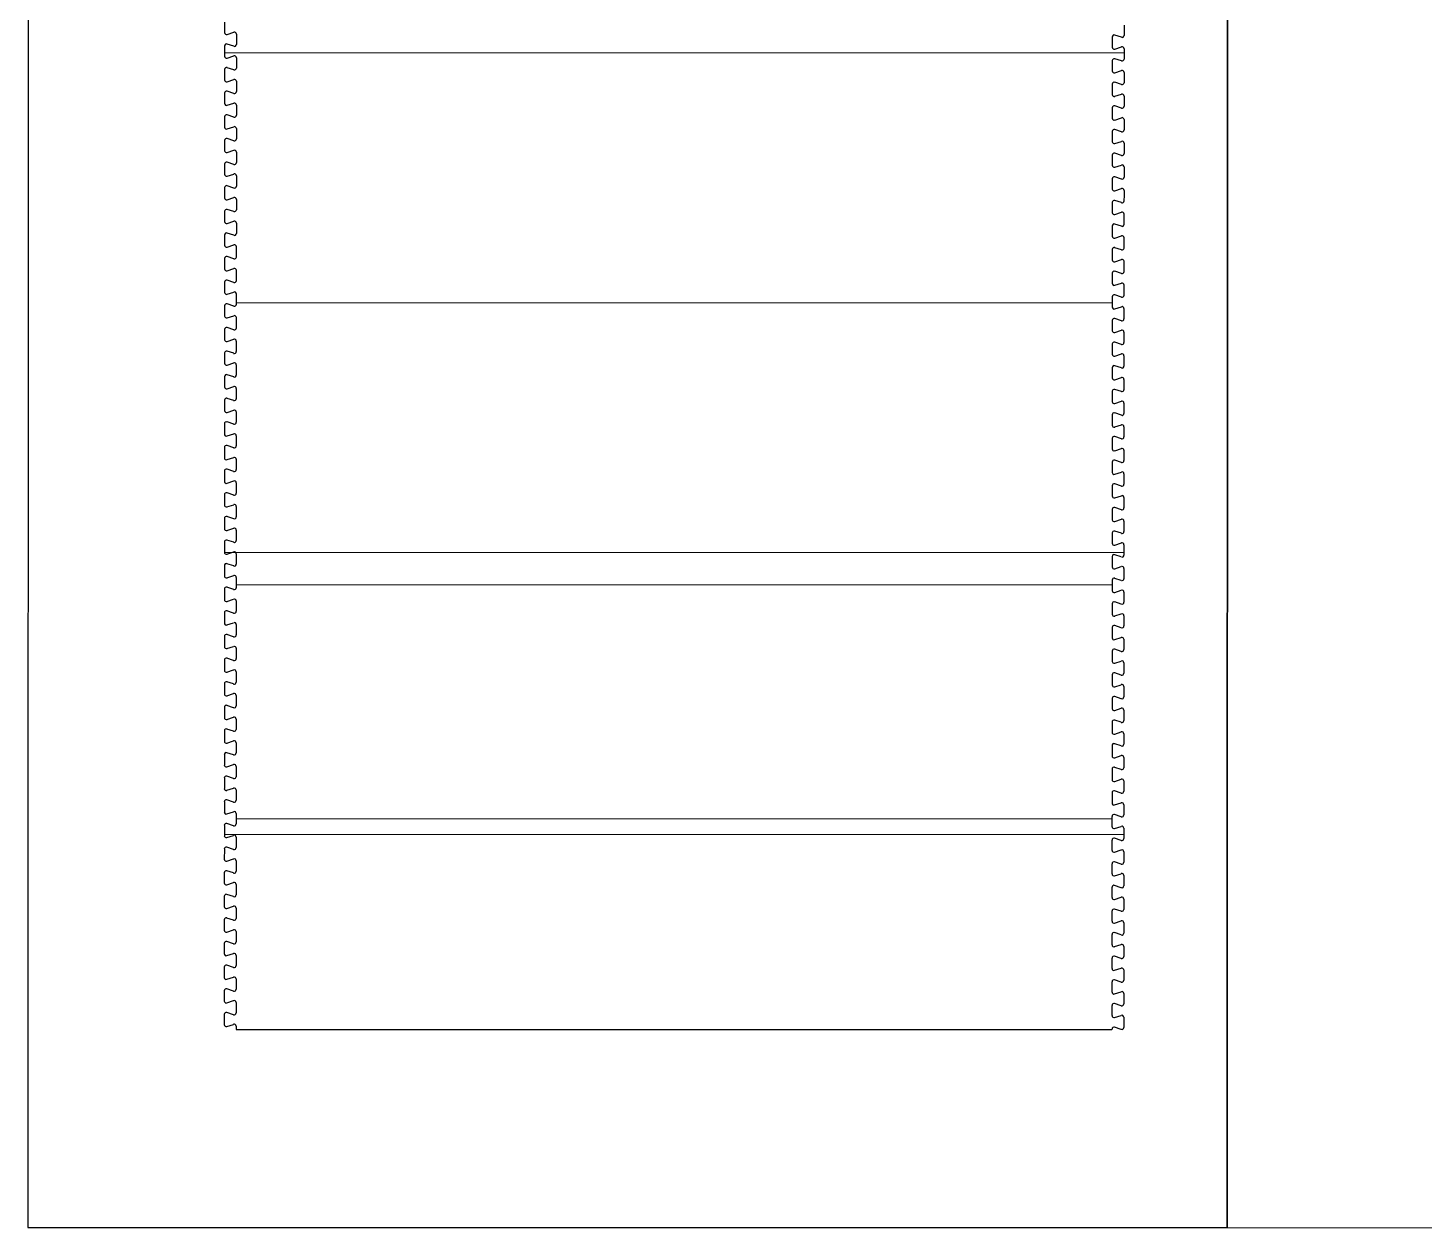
# Model space of a CAD drawing. Extents: x -47.4 to 49.1, y -49.9 to 45.6.
# Drawn here: x 2.61 to 16.58, y 19.89 to 31.89 of the extents above; entities that cross this region are included whole.
import ezdxf

# ---------------------------------------------------------------- set-up
doc = ezdxf.new("R2010")
doc.units = 0
for name, color, linetype in [('CUT', 5, 'CONTINUOUS'), ('DEFAULT', 7, 'CONTINUOUS'), ('SCORE', 1, 'CONTINUOUS')]:
    doc.layers.add(name, color=color, linetype=linetype)

msp = doc.modelspace()

# ---------------------------------------------------------------- linework, layer by layer
at = {"layer": 'CUT'}
for p, q in [((4.578, 31.95), (4.578, 31.847)), ((4.604, 31.829), (4.67, 31.851)), ((13.578, 31.922), (13.578, 31.87)), ((13.578, 31.87), (13.578, 31.819)), ((4.578, 31.714), (4.578, 31.611)), ((4.67, 31.711), (4.604, 31.733)), ((4.696, 31.832), (4.696, 31.781)), ((4.696, 31.781), (4.696, 31.729)), ((13.46, 31.804), (13.46, 31.701)), ((13.552, 31.8), (13.486, 31.822)), ((4.578, 31.649), (13.578, 31.646)), ((4.604, 31.592), (4.67, 31.614)), ((4.696, 31.596), (4.696, 31.544)), ((13.486, 31.682), (13.552, 31.704)), ((13.552, 31.564), (13.486, 31.586)), ((13.578, 31.685), (13.578, 31.634)), ((13.578, 31.634), (13.578, 31.583)), ((4.578, 31.478), (4.578, 31.375)), ((4.67, 31.474), (4.604, 31.496)), ((4.696, 31.544), (4.696, 31.493)), ((13.46, 31.567), (13.46, 31.465)), ((13.486, 31.446), (13.552, 31.468)), ((13.578, 31.449), (13.578, 31.398)), ((4.604, 31.356), (4.67, 31.378)), ((4.696, 31.36), (4.696, 31.308)), ((4.696, 31.308), (4.696, 31.257)), ((13.46, 31.331), (13.46, 31.228)), ((13.552, 31.328), (13.486, 31.35)), ((13.578, 31.398), (13.578, 31.346)), ((4.578, 31.242), (4.578, 31.139)), ((4.67, 31.238), (4.604, 31.26)), ((13.486, 31.21), (13.552, 31.232)), ((13.578, 31.213), (13.578, 31.162)), ((13.578, 31.162), (13.578, 31.11)), ((4.604, 31.12), (4.67, 31.142)), ((4.67, 31.002), (4.604, 31.024)), ((4.696, 31.123), (4.696, 31.072)), ((4.696, 31.072), (4.696, 31.021)), ((13.46, 31.095), (13.46, 30.992)), ((13.552, 31.092), (13.486, 31.114)), ((4.578, 31.005), (4.578, 30.902)), ((4.604, 30.884), (4.67, 30.906)), ((4.696, 30.887), (4.696, 30.836)), ((13.486, 30.973), (13.552, 30.996)), ((13.552, 30.855), (13.486, 30.877)), ((13.578, 30.977), (13.578, 30.925)), ((13.578, 30.925), (13.578, 30.874)), ((4.578, 30.769), (4.578, 30.666)), ((4.67, 30.766), (4.604, 30.788)), ((4.696, 30.836), (4.696, 30.784)), ((13.46, 30.859), (13.46, 30.756)), ((13.485, 30.737), (13.552, 30.759)), ((13.578, 30.741), (13.578, 30.689)), ((4.604, 30.648), (4.67, 30.67)), ((4.696, 30.651), (4.696, 30.599)), ((4.696, 30.599), (4.696, 30.548)), ((13.46, 30.623), (13.459, 30.52)), ((13.552, 30.619), (13.485, 30.641)), ((13.578, 30.689), (13.578, 30.638)), ((4.578, 30.533), (4.578, 30.43)), ((4.67, 30.529), (4.604, 30.552)), ((13.485, 30.501), (13.552, 30.523)), ((13.578, 30.504), (13.578, 30.453)), ((4.603, 30.411), (4.67, 30.433)), ((4.67, 30.293), (4.603, 30.315)), ((4.696, 30.415), (4.696, 30.363)), ((4.696, 30.363), (4.696, 30.312)), ((13.459, 30.386), (13.459, 30.283)), ((13.552, 30.383), (13.485, 30.405)), ((13.578, 30.453), (13.578, 30.402)), ((4.578, 30.297), (4.577, 30.194)), ((4.603, 30.175), (4.67, 30.197)), ((4.696, 30.178), (4.696, 30.127)), ((13.485, 30.265), (13.552, 30.287)), ((13.578, 30.217), (13.577, 30.165)), ((13.578, 30.268), (13.578, 30.217)), ((4.577, 30.06), (4.577, 29.958)), ((4.67, 30.057), (4.603, 30.079)), ((4.696, 30.127), (4.696, 30.076)), ((13.459, 30.15), (13.459, 30.047)), ((13.552, 30.147), (13.485, 30.169)), ((13.485, 30.029), (13.552, 30.051)), ((4.603, 29.939), (4.67, 29.961)), ((4.696, 29.942), (4.696, 29.891)), ((13.459, 29.914), (13.459, 29.811)), ((13.552, 29.91), (13.485, 29.933)), ((13.577, 30.032), (13.577, 29.981)), ((13.577, 29.981), (13.577, 29.929)), ((4.577, 29.824), (4.577, 29.721)), ((4.67, 29.821), (4.603, 29.843)), ((4.696, 29.891), (4.696, 29.839)), ((13.485, 29.792), (13.551, 29.814)), ((13.577, 29.796), (13.577, 29.744)), ((4.603, 29.703), (4.67, 29.725)), ((4.695, 29.706), (4.695, 29.655)), ((4.695, 29.655), (4.695, 29.603)), ((13.459, 29.678), (13.459, 29.575)), ((13.551, 29.674), (13.485, 29.696)), ((13.577, 29.744), (13.577, 29.693)), ((4.577, 29.588), (4.577, 29.485)), ((4.67, 29.585), (4.603, 29.607)), ((4.603, 29.466), (4.669, 29.489)), ((13.485, 29.556), (13.551, 29.578)), ((13.577, 29.56), (13.577, 29.508)), ((13.577, 29.508), (13.577, 29.457)), ((4.577, 29.352), (4.577, 29.249)), ((4.669, 29.348), (4.603, 29.37)), ((4.695, 29.47), (4.695, 29.418)), ((4.695, 29.418), (4.695, 29.367)), ((13.459, 29.441), (13.459, 29.339)), ((13.551, 29.438), (13.485, 29.46)), ((13.485, 29.32), (13.551, 29.342)), ((4.603, 29.23), (4.669, 29.252)), ((4.695, 29.234), (4.695, 29.182)), ((13.459, 29.205), (13.459, 29.102)), ((13.551, 29.202), (13.485, 29.224)), ((13.577, 29.323), (13.577, 29.272)), ((13.577, 29.272), (13.577, 29.22)), ((4.577, 29.116), (4.577, 29.013)), ((4.669, 29.112), (4.603, 29.134)), ((4.695, 29.182), (4.695, 29.131)), ((13.485, 29.084), (13.551, 29.106)), ((13.577, 29.087), (13.577, 29.036)), ((4.603, 28.994), (4.669, 29.016)), ((4.695, 28.997), (4.695, 28.946)), ((4.695, 28.946), (4.695, 28.895)), ((13.459, 28.969), (13.459, 28.866)), ((13.551, 28.966), (13.485, 28.988)), ((13.577, 29.036), (13.577, 28.984)), ((4.577, 28.879), (4.577, 28.776)), ((4.669, 28.876), (4.603, 28.898)), ((4.603, 28.758), (4.669, 28.78)), ((13.485, 28.847), (13.551, 28.87)), ((13.577, 28.851), (13.577, 28.799)), ((13.577, 28.799), (13.577, 28.748)), ((4.577, 28.643), (4.577, 28.54)), ((4.669, 28.64), (4.603, 28.662)), ((4.695, 28.761), (4.695, 28.71)), ((4.695, 28.71), (4.695, 28.658)), ((13.459, 28.733), (13.459, 28.63)), ((13.551, 28.729), (13.485, 28.751)), ((4.603, 28.522), (4.669, 28.544)), ((4.695, 28.525), (4.695, 28.474)), ((13.485, 28.611), (13.551, 28.633)), ((13.551, 28.493), (13.485, 28.515)), ((13.577, 28.615), (13.577, 28.563)), ((13.577, 28.563), (13.577, 28.512)), ((4.577, 28.407), (4.577, 28.304)), ((4.669, 28.403), (4.603, 28.426)), ((4.695, 28.474), (4.695, 28.422)), ((13.459, 28.497), (13.459, 28.394)), ((13.485, 28.375), (13.551, 28.397)), ((13.577, 28.378), (13.577, 28.327)), ((4.603, 28.285), (4.669, 28.307)), ((4.695, 28.289), (4.695, 28.237)), ((4.695, 28.237), (4.695, 28.186)), ((13.459, 28.26), (13.459, 28.157)), ((13.551, 28.257), (13.485, 28.279)), ((13.577, 28.327), (13.577, 28.276)), ((4.577, 28.171), (4.577, 28.068)), ((4.669, 28.167), (4.603, 28.189)), ((13.485, 28.139), (13.551, 28.161)), ((13.577, 28.142), (13.577, 28.091)), ((13.577, 28.091), (13.577, 28.039)), ((4.603, 28.049), (4.669, 28.071)), ((4.669, 27.931), (4.603, 27.953)), ((4.695, 28.053), (4.695, 28.001)), ((4.695, 28.001), (4.695, 27.95)), ((13.459, 28.024), (13.459, 27.921)), ((13.551, 28.021), (13.485, 28.043)), ((4.577, 27.934), (4.577, 27.832)), ((4.603, 27.813), (4.669, 27.835)), ((4.695, 27.816), (4.695, 27.765)), ((13.485, 27.903), (13.551, 27.925)), ((13.551, 27.784), (13.485, 27.807)), ((13.577, 27.906), (13.577, 27.855)), ((13.577, 27.855), (13.577, 27.803)), ((4.577, 27.698), (4.577, 27.595)), ((4.669, 27.695), (4.603, 27.717)), ((4.695, 27.765), (4.695, 27.713)), ((13.459, 27.788), (13.459, 27.685)), ((13.485, 27.666), (13.551, 27.688)), ((13.577, 27.67), (13.577, 27.618)), ((4.603, 27.577), (4.669, 27.599)), ((4.695, 27.58), (4.695, 27.529)), ((4.695, 27.529), (4.695, 27.477)), ((13.459, 27.552), (13.459, 27.449)), ((13.551, 27.548), (13.484, 27.57)), ((13.577, 27.618), (13.577, 27.567)), ((4.577, 27.462), (4.577, 27.359)), ((4.669, 27.459), (4.603, 27.481)), ((13.484, 27.43), (13.551, 27.452)), ((13.577, 27.434), (13.577, 27.382)), ((13.577, 27.382), (13.577, 27.331)), ((4.603, 27.34), (4.669, 27.363)), ((4.669, 27.222), (4.603, 27.244)), ((4.695, 27.344), (4.695, 27.292)), ((4.695, 27.292), (4.695, 27.241)), ((13.459, 27.315), (13.458, 27.213)), ((13.551, 27.312), (13.484, 27.334)), ((4.577, 27.226), (4.577, 27.123)), ((4.602, 27.104), (4.669, 27.126)), ((4.695, 27.108), (4.695, 27.056)), ((13.484, 27.194), (13.551, 27.216)), ((13.577, 27.197), (13.577, 27.146)), ((13.577, 27.146), (13.577, 27.094)), ((4.577, 26.99), (4.576, 26.887)), ((4.669, 26.986), (4.602, 27.008)), ((4.695, 27.056), (4.695, 27.005)), ((13.458, 27.079), (13.458, 26.976)), ((13.551, 27.076), (13.484, 27.098)), ((13.484, 26.958), (13.551, 26.98)), ((13.577, 26.961), (13.576, 26.91)), ((4.602, 26.868), (4.669, 26.89)), ((4.695, 26.871), (4.695, 26.82)), ((13.458, 26.843), (13.458, 26.74)), ((13.551, 26.84), (13.484, 26.862)), ((13.576, 26.91), (13.576, 26.858)), ((4.576, 26.753), (4.576, 26.65)), ((4.669, 26.75), (4.602, 26.772)), ((4.695, 26.82), (4.695, 26.769)), ((13.484, 26.721), (13.551, 26.744)), ((13.576, 26.725), (13.576, 26.673)), ((4.602, 26.632), (4.669, 26.654)), ((4.695, 26.584), (4.694, 26.532)), ((4.695, 26.635), (4.695, 26.584)), ((13.458, 26.607), (13.458, 26.504)), ((13.55, 26.603), (13.484, 26.625)), ((13.576, 26.673), (13.576, 26.622)), ((4.576, 26.517), (4.576, 26.414)), ((4.669, 26.514), (4.602, 26.536)), ((4.602, 26.396), (4.669, 26.418)), ((13.484, 26.485), (13.55, 26.507)), ((13.576, 26.489), (13.576, 26.437)), ((13.576, 26.437), (13.576, 26.386)), ((4.576, 26.281), (4.576, 26.178)), ((4.669, 26.277), (4.602, 26.3)), ((4.694, 26.399), (4.694, 26.348)), ((4.694, 26.348), (4.694, 26.296)), ((13.458, 26.371), (13.458, 26.268)), ((13.55, 26.367), (13.484, 26.389)), ((13.484, 26.249), (13.55, 26.271)), ((4.602, 26.159), (4.668, 26.181)), ((4.694, 26.163), (4.694, 26.111)), ((13.458, 26.134), (13.458, 26.031)), ((13.55, 26.131), (13.484, 26.153)), ((13.576, 26.252), (13.576, 26.201)), ((13.576, 26.201), (13.576, 26.15)), ((4.576, 26.045), (4.576, 25.942)), ((4.668, 26.041), (4.602, 26.063)), ((4.694, 26.111), (4.694, 26.06)), ((13.484, 26.013), (13.55, 26.035)), ((13.576, 26.016), (13.576, 25.965)), ((4.602, 25.923), (4.668, 25.945)), ((4.694, 25.927), (4.694, 25.875)), ((4.694, 25.875), (4.694, 25.824)), ((13.458, 25.898), (13.458, 25.795)), ((13.55, 25.895), (13.484, 25.917)), ((13.576, 25.965), (13.576, 25.913)), ((4.576, 25.808), (4.576, 25.706)), ((4.668, 25.805), (4.602, 25.827)), ((4.602, 25.687), (4.668, 25.709)), ((13.484, 25.777), (13.55, 25.799)), ((13.576, 25.78), (13.576, 25.729)), ((13.576, 25.729), (13.576, 25.677)), ((4.576, 25.572), (4.576, 25.469)), ((4.668, 25.569), (4.602, 25.591)), ((4.694, 25.69), (4.694, 25.639)), ((4.694, 25.639), (4.694, 25.587)), ((13.458, 25.662), (13.458, 25.559)), ((13.55, 25.658), (13.484, 25.681)), ((4.602, 25.451), (4.668, 25.473)), ((4.694, 25.454), (4.694, 25.403)), ((13.458, 25.426), (13.458, 25.323)), ((13.484, 25.54), (13.55, 25.562)), ((13.55, 25.422), (13.484, 25.444)), ((13.576, 25.544), (13.576, 25.492)), ((13.576, 25.492), (13.576, 25.441)), ((4.576, 25.336), (4.576, 25.233)), ((4.668, 25.333), (4.602, 25.355)), ((4.694, 25.403), (4.694, 25.351)), ((13.484, 25.304), (13.55, 25.326)), ((13.576, 25.308), (13.576, 25.256)), ((4.602, 25.214), (4.668, 25.237)), ((4.694, 25.218), (4.694, 25.166)), ((4.694, 25.166), (4.694, 25.115)), ((13.458, 25.189), (13.458, 25.087)), ((13.55, 25.186), (13.484, 25.208)), ((13.576, 25.256), (13.576, 25.205)), ((4.576, 25.1), (4.576, 24.997)), ((4.668, 25.096), (4.602, 25.118)), ((13.484, 25.068), (13.55, 25.09)), ((13.576, 25.071), (13.576, 25.02)), ((13.576, 25.02), (13.576, 24.968)), ((4.602, 24.978), (4.668, 25)), ((4.668, 24.86), (4.602, 24.882)), ((4.694, 24.982), (4.694, 24.93)), ((4.694, 24.93), (4.694, 24.879)), ((13.458, 24.953), (13.458, 24.85)), ((13.55, 24.95), (13.484, 24.972)), ((4.576, 24.864), (4.576, 24.761)), ((4.602, 24.742), (4.668, 24.764)), ((4.694, 24.745), (4.694, 24.694)), ((13.484, 24.832), (13.55, 24.854)), ((13.55, 24.714), (13.484, 24.736)), ((13.576, 24.835), (13.576, 24.784)), ((13.576, 24.784), (13.576, 24.732)), ((4.576, 24.627), (4.576, 24.524)), ((4.668, 24.624), (4.602, 24.646)), ((4.694, 24.694), (4.694, 24.643)), ((13.458, 24.717), (13.458, 24.614)), ((13.484, 24.595), (13.55, 24.618)), ((13.576, 24.599), (13.576, 24.547)), ((4.602, 24.506), (4.668, 24.528)), ((4.694, 24.509), (4.694, 24.458)), ((4.694, 24.458), (4.694, 24.406)), ((13.458, 24.481), (13.458, 24.378)), ((13.55, 24.477), (13.484, 24.499)), ((13.576, 24.547), (13.576, 24.496)), ((4.576, 24.391), (4.576, 24.288)), ((4.668, 24.388), (4.602, 24.41)), ((13.484, 24.359), (13.55, 24.381)), ((13.576, 24.363), (13.576, 24.311)), ((13.576, 24.311), (13.576, 24.26)), ((4.602, 24.27), (4.668, 24.292)), ((4.668, 24.151), (4.602, 24.174)), ((4.694, 24.273), (4.694, 24.222)), ((4.694, 24.222), (4.694, 24.17)), ((13.458, 24.245), (13.458, 24.142)), ((13.55, 24.241), (13.483, 24.263)), ((4.576, 24.155), (4.576, 24.052)), ((4.602, 24.033), (4.668, 24.055)), ((4.694, 24.037), (4.694, 23.985)), ((13.483, 24.123), (13.55, 24.145)), ((13.576, 24.126), (13.576, 24.075)), ((13.576, 24.075), (13.576, 24.024)), ((4.576, 23.919), (4.576, 23.816)), ((4.668, 23.915), (4.602, 23.937)), ((4.694, 23.985), (4.694, 23.934)), ((13.457, 24.008), (13.457, 23.906)), ((13.55, 24.005), (13.483, 24.027)), ((13.483, 23.887), (13.55, 23.909)), ((13.576, 23.89), (13.576, 23.839)), ((4.601, 23.797), (4.668, 23.819)), ((4.694, 23.801), (4.694, 23.749)), ((4.694, 23.749), (4.694, 23.698)), ((13.457, 23.772), (13.457, 23.669)), ((13.55, 23.769), (13.483, 23.791)), ((13.576, 23.839), (13.576, 23.787)), ((4.576, 23.682), (4.575, 23.58)), ((4.668, 23.679), (4.601, 23.701)), ((13.483, 23.651), (13.55, 23.673)), ((13.576, 23.654), (13.575, 23.603)), ((4.601, 23.561), (4.668, 23.583)), ((4.694, 23.564), (4.694, 23.513)), ((4.694, 23.513), (4.694, 23.461)), ((13.457, 23.536), (13.457, 23.433)), ((13.55, 23.532), (13.483, 23.555)), ((13.575, 23.603), (13.575, 23.551)), ((4.575, 23.446), (4.575, 23.343)), ((4.668, 23.443), (4.601, 23.465)), ((4.601, 23.325), (4.668, 23.347)), ((13.483, 23.414), (13.55, 23.436)), ((13.575, 23.418), (13.575, 23.366)), ((13.575, 23.366), (13.575, 23.315)), ((4.575, 23.21), (4.575, 23.107)), ((4.668, 23.207), (4.601, 23.229)), ((4.694, 23.328), (4.693, 23.277)), ((4.693, 23.277), (4.693, 23.225)), ((13.457, 23.3), (13.457, 23.197)), ((13.549, 23.296), (13.483, 23.318)), ((13.483, 23.178), (13.549, 23.2)), ((4.601, 23.088), (4.668, 23.111)), ((4.693, 23.092), (4.693, 23.04)), ((13.457, 23.063), (13.457, 22.961)), ((13.549, 23.06), (13.483, 23.082)), ((13.575, 23.182), (13.575, 23.13)), ((13.575, 23.13), (13.575, 23.079)), ((4.575, 22.974), (4.575, 22.871)), ((4.667, 22.97), (4.601, 22.992)), ((4.693, 23.04), (4.693, 22.989)), ((13.483, 22.942), (13.549, 22.964)), ((13.575, 22.945), (13.575, 22.894)), ((4.601, 22.852), (4.667, 22.874)), ((4.693, 22.856), (4.693, 22.804)), ((4.693, 22.804), (4.693, 22.753)), ((13.457, 22.827), (13.457, 22.724)), ((13.549, 22.824), (13.483, 22.846)), ((13.575, 22.894), (13.575, 22.842)), ((4.575, 22.738), (4.575, 22.635)), ((4.667, 22.734), (4.601, 22.756)), ((4.601, 22.616), (4.667, 22.638)), ((13.483, 22.706), (13.549, 22.728)), ((13.575, 22.709), (13.575, 22.658)), ((13.575, 22.658), (13.575, 22.606)), ((4.575, 22.501), (4.575, 22.398)), ((4.667, 22.498), (4.601, 22.52)), ((4.693, 22.619), (4.693, 22.568)), ((4.693, 22.568), (4.693, 22.517)), ((13.457, 22.591), (13.457, 22.488)), ((13.549, 22.588), (13.483, 22.61)), ((13.483, 22.47), (13.549, 22.492)), ((4.601, 22.38), (4.667, 22.402)), ((4.693, 22.383), (4.693, 22.332)), ((13.457, 22.355), (13.457, 22.252)), ((13.549, 22.351), (13.483, 22.373)), ((13.575, 22.473), (13.575, 22.421)), ((13.575, 22.421), (13.575, 22.37)), ((4.575, 22.265), (4.575, 22.162)), ((4.667, 22.262), (4.601, 22.284)), ((4.693, 22.332), (4.693, 22.28)), ((13.483, 22.233), (13.549, 22.255)), ((13.575, 22.237), (13.575, 22.185)), ((4.601, 22.144), (4.667, 22.166)), ((4.693, 22.147), (4.693, 22.096)), ((4.693, 22.096), (4.693, 22.044)), ((13.457, 22.119), (13.457, 22.016)), ((13.549, 22.115), (13.483, 22.137)), ((13.575, 22.185), (13.575, 22.134)), ((4.575, 22.029), (4.575, 21.926)), ((4.667, 22.025), (4.601, 22.048)), ((13.483, 21.997), (13.549, 22.019)), ((13.575, 22), (13.575, 21.949)), ((13.575, 21.949), (13.575, 21.898)), ((4.601, 21.907), (4.667, 21.929)), ((4.693, 21.911), (4.693, 21.879)), ((4.693, 21.879), (13.457, 21.876)), ((13.457, 21.882), (13.457, 21.876)), ((13.549, 21.879), (13.483, 21.901))]:
    msp.add_line(p, q, dxfattribs=at)
for centre, start, end in [((4.676, 31.832), 359.9825, 108.4175), ((4.598, 31.847), 179.9825, 288.4175), ((4.598, 31.714), 71.5476, 179.9825), ((4.676, 31.729), 251.5476, 359.9825), ((13.48, 31.804), 71.5476, 179.9825), ((13.558, 31.819), 251.5476, 359.9825), ((4.598, 31.611), 179.9825, 288.4175), ((4.676, 31.596), 359.9825, 108.4175), ((13.48, 31.701), 179.9825, 288.4175), ((13.479, 31.567), 71.5476, 179.9825), ((13.558, 31.685), 359.9825, 108.4175), ((13.558, 31.583), 251.5476, 359.9825), ((4.598, 31.478), 71.5476, 179.9825), ((4.676, 31.493), 251.5476, 359.9825), ((13.479, 31.465), 179.9825, 288.4175), ((13.558, 31.449), 359.9825, 108.4175), ((4.598, 31.375), 179.9825, 288.4175), ((4.676, 31.36), 359.9825, 108.4175), ((13.479, 31.331), 71.5476, 179.9825), ((13.558, 31.346), 251.5476, 359.9825), ((4.598, 31.242), 71.5476, 179.9825), ((4.676, 31.257), 251.5476, 359.9825), ((13.479, 31.228), 179.9825, 288.4175), ((13.558, 31.213), 359.9825, 108.4175), ((4.597, 31.139), 179.9825, 288.4175), ((4.597, 31.005), 71.5476, 179.9825), ((4.676, 31.123), 359.9825, 108.4175), ((4.676, 31.021), 251.5476, 359.9825), ((13.479, 31.095), 71.5476, 179.9825), ((13.558, 31.11), 251.5476, 359.9825), ((4.597, 30.902), 179.9825, 288.4175), ((4.676, 30.887), 359.9825, 108.4175), ((13.479, 30.992), 179.9825, 288.4175), ((13.479, 30.859), 71.5476, 179.9825), ((13.558, 30.977), 359.9825, 108.4175), ((13.558, 30.874), 251.5476, 359.9825), ((4.597, 30.769), 71.5476, 179.9825), ((4.676, 30.784), 251.5476, 359.9825), ((13.479, 30.756), 179.9825, 288.4175), ((13.558, 30.741), 359.9825, 108.4175), ((4.597, 30.666), 179.9825, 288.4175), ((4.676, 30.651), 359.9825, 108.4175), ((13.479, 30.623), 71.5476, 179.9825), ((13.558, 30.638), 251.5476, 359.9825), ((4.597, 30.533), 71.5476, 179.9825), ((4.676, 30.548), 251.5476, 359.9825), ((13.479, 30.52), 179.9825, 288.4175), ((13.558, 30.504), 359.9825, 108.4175), ((4.597, 30.43), 179.9825, 288.4175), ((4.597, 30.297), 71.5476, 179.9825), ((4.676, 30.415), 359.9825, 108.4175), ((13.479, 30.386), 71.5476, 179.9825), ((13.558, 30.402), 251.5476, 359.9825), ((4.597, 30.194), 179.9825, 288.4175), ((4.676, 30.312), 251.5476, 359.9825), ((4.676, 30.178), 359.9825, 108.4175), ((13.479, 30.283), 179.9825, 288.4175), ((13.558, 30.268), 359.9825, 108.4175), ((4.597, 30.06), 71.5476, 179.9825), ((4.676, 30.076), 251.5476, 359.9825), ((13.479, 30.15), 71.5476, 179.9825), ((13.479, 30.047), 179.9825, 288.4175), ((13.558, 30.165), 251.5476, 359.9825), ((13.558, 30.032), 359.9825, 108.4175), ((4.597, 29.958), 179.9825, 288.4175), ((4.676, 29.942), 359.9825, 108.4175), ((13.479, 29.914), 71.5476, 179.9825), ((13.558, 29.929), 251.5476, 359.9825), ((4.597, 29.824), 71.5476, 179.9825), ((4.676, 29.839), 251.5476, 359.9825), ((13.479, 29.811), 179.9825, 288.4175), ((13.558, 29.796), 359.9825, 108.4175), ((4.597, 29.721), 179.9825, 288.4175), ((4.676, 29.706), 359.9825, 108.4175), ((13.479, 29.678), 71.5476, 179.9825), ((13.558, 29.693), 251.5476, 359.9825), ((4.597, 29.588), 71.5476, 179.9825), ((4.597, 29.485), 179.9825, 288.4175), ((4.676, 29.47), 359.9825, 108.4175), ((4.676, 29.603), 251.5476, 359.9825), ((13.479, 29.575), 179.9825, 288.4175), ((13.558, 29.56), 359.9825, 108.4175), ((4.597, 29.352), 71.5476, 179.9825), ((4.676, 29.367), 251.5476, 359.9825), ((13.479, 29.441), 71.5476, 179.9825), ((13.479, 29.339), 179.9825, 288.4175), ((13.558, 29.457), 251.5476, 359.9825), ((13.558, 29.323), 359.9825, 108.4175), ((4.597, 29.249), 179.9825, 288.4175), ((4.676, 29.234), 359.9825, 108.4175), ((13.479, 29.205), 71.5476, 179.9825), ((13.558, 29.22), 251.5476, 359.9825), ((4.597, 29.116), 71.5476, 179.9825), ((4.676, 29.131), 251.5476, 359.9825), ((13.479, 29.102), 179.9825, 288.4175), ((13.557, 29.087), 359.9825, 108.4175), ((4.597, 29.013), 179.9825, 288.4175), ((4.676, 28.997), 359.9825, 108.4175), ((13.479, 28.969), 71.5476, 179.9825), ((13.557, 28.984), 251.5476, 359.9825), ((4.597, 28.879), 71.5476, 179.9825), ((4.676, 28.895), 251.5476, 359.9825), ((4.675, 28.761), 359.9825, 108.4175), ((13.479, 28.866), 179.9825, 288.4175), ((13.557, 28.851), 359.9825, 108.4175), ((4.597, 28.776), 179.9825, 288.4175), ((4.597, 28.643), 71.5476, 179.9825), ((4.675, 28.658), 251.5476, 359.9825), ((13.479, 28.733), 71.5476, 179.9825), ((13.557, 28.748), 251.5476, 359.9825), ((4.597, 28.54), 179.9825, 288.4175), ((4.675, 28.525), 359.9825, 108.4175), ((13.479, 28.63), 179.9825, 288.4175), ((13.479, 28.497), 71.5476, 179.9825), ((13.557, 28.615), 359.9825, 108.4175), ((13.557, 28.512), 251.5476, 359.9825), ((4.597, 28.407), 71.5476, 179.9825), ((4.675, 28.422), 251.5476, 359.9825), ((13.479, 28.394), 179.9825, 288.4175), ((13.557, 28.378), 359.9825, 108.4175), ((4.597, 28.304), 179.9825, 288.4175), ((4.675, 28.289), 359.9825, 108.4175), ((13.478, 28.26), 71.5476, 179.9825), ((13.557, 28.276), 251.5476, 359.9825), ((4.597, 28.171), 71.5476, 179.9825), ((4.675, 28.186), 251.5476, 359.9825), ((13.478, 28.157), 179.9825, 288.4175), ((13.557, 28.142), 359.9825, 108.4175), ((4.597, 28.068), 179.9825, 288.4175), ((4.596, 27.934), 71.5476, 179.9825), ((4.675, 28.053), 359.9825, 108.4175), ((4.675, 27.95), 251.5476, 359.9825), ((13.478, 28.024), 71.5476, 179.9825), ((13.557, 28.039), 251.5476, 359.9825), ((4.596, 27.832), 179.9825, 288.4175), ((4.675, 27.816), 359.9825, 108.4175), ((13.478, 27.921), 179.9825, 288.4175), ((13.478, 27.788), 71.5476, 179.9825), ((13.557, 27.906), 359.9825, 108.4175), ((13.557, 27.803), 251.5476, 359.9825), ((4.596, 27.698), 71.5476, 179.9825), ((4.675, 27.713), 251.5476, 359.9825), ((13.478, 27.685), 179.9825, 288.4175), ((13.557, 27.67), 359.9825, 108.4175), ((4.596, 27.595), 179.9825, 288.4175), ((4.675, 27.58), 359.9825, 108.4175), ((13.478, 27.552), 71.5476, 179.9825), ((13.557, 27.567), 251.5476, 359.9825), ((4.596, 27.462), 71.5476, 179.9825), ((4.675, 27.477), 251.5476, 359.9825), ((13.478, 27.449), 179.9825, 288.4175), ((13.557, 27.434), 359.9825, 108.4175), ((4.596, 27.359), 179.9825, 288.4175), ((4.596, 27.226), 71.5476, 179.9825), ((4.675, 27.344), 359.9825, 108.4175), ((4.675, 27.241), 251.5476, 359.9825), ((13.478, 27.315), 71.5476, 179.9825), ((13.557, 27.331), 251.5476, 359.9825), ((4.596, 27.123), 179.9825, 288.4175), ((4.675, 27.108), 359.9825, 108.4175), ((13.478, 27.213), 179.9825, 288.4175), ((13.557, 27.197), 359.9825, 108.4175), ((4.596, 26.99), 71.5476, 179.9825), ((4.675, 27.005), 251.5476, 359.9825), ((13.478, 27.079), 71.5476, 179.9825), ((13.478, 26.976), 179.9825, 288.4175), ((13.557, 27.094), 251.5476, 359.9825), ((13.557, 26.961), 359.9825, 108.4175), ((4.596, 26.887), 179.9825, 288.4175), ((4.675, 26.871), 359.9825, 108.4175), ((13.478, 26.843), 71.5476, 179.9825), ((13.557, 26.858), 251.5476, 359.9825), ((4.596, 26.753), 71.5476, 179.9825), ((4.675, 26.769), 251.5476, 359.9825), ((13.478, 26.74), 179.9825, 288.4175), ((13.557, 26.725), 359.9825, 108.4175), ((4.596, 26.65), 179.9825, 288.4175), ((4.675, 26.635), 359.9825, 108.4175), ((13.478, 26.607), 71.5476, 179.9825), ((13.557, 26.622), 251.5476, 359.9825), ((4.596, 26.517), 71.5476, 179.9825), ((4.596, 26.414), 179.9825, 288.4175), ((4.675, 26.532), 251.5476, 359.9825), ((4.675, 26.399), 359.9825, 108.4175), ((13.478, 26.504), 179.9825, 288.4175), ((13.557, 26.489), 359.9825, 108.4175), ((4.596, 26.281), 71.5476, 179.9825), ((4.675, 26.296), 251.5476, 359.9825), ((13.478, 26.371), 71.5476, 179.9825), ((13.478, 26.268), 179.9825, 288.4175), ((13.557, 26.386), 251.5476, 359.9825), ((13.557, 26.252), 359.9825, 108.4175), ((4.596, 26.178), 179.9825, 288.4175), ((4.675, 26.163), 359.9825, 108.4175), ((13.478, 26.134), 71.5476, 179.9825), ((13.557, 26.15), 251.5476, 359.9825), ((4.596, 26.045), 71.5476, 179.9825), ((4.675, 26.06), 251.5476, 359.9825), ((13.478, 26.031), 179.9825, 288.4175), ((13.557, 26.016), 359.9825, 108.4175), ((4.596, 25.942), 179.9825, 288.4175), ((4.675, 25.927), 359.9825, 108.4175), ((13.478, 25.898), 71.5476, 179.9825), ((13.557, 25.913), 251.5476, 359.9825), ((4.596, 25.808), 71.5476, 179.9825), ((4.596, 25.706), 179.9825, 288.4175), ((4.675, 25.824), 251.5476, 359.9825), ((4.675, 25.69), 359.9825, 108.4175), ((13.478, 25.795), 179.9825, 288.4175), ((13.556, 25.78), 359.9825, 108.4175), ((4.596, 25.572), 71.5476, 179.9825), ((4.675, 25.587), 251.5476, 359.9825), ((13.478, 25.662), 71.5476, 179.9825), ((13.556, 25.677), 251.5476, 359.9825), ((4.596, 25.469), 179.9825, 288.4175), ((4.674, 25.454), 359.9825, 108.4175), ((13.478, 25.559), 179.9825, 288.4175), ((13.478, 25.426), 71.5476, 179.9825), ((13.556, 25.544), 359.9825, 108.4175), ((13.556, 25.441), 251.5476, 359.9825), ((4.596, 25.336), 71.5476, 179.9825), ((4.674, 25.351), 251.5476, 359.9825), ((13.478, 25.323), 179.9825, 288.4175), ((13.556, 25.308), 359.9825, 108.4175), ((4.596, 25.233), 179.9825, 288.4175), ((4.674, 25.218), 359.9825, 108.4175), ((13.478, 25.189), 71.5476, 179.9825), ((13.556, 25.205), 251.5476, 359.9825), ((4.596, 25.1), 71.5476, 179.9825), ((4.674, 25.115), 251.5476, 359.9825), ((13.478, 25.087), 179.9825, 288.4175), ((13.556, 25.071), 359.9825, 108.4175), ((4.596, 24.997), 179.9825, 288.4175), ((4.596, 24.864), 71.5476, 179.9825), ((4.674, 24.982), 359.9825, 108.4175), ((4.674, 24.879), 251.5476, 359.9825), ((13.477, 24.953), 71.5476, 179.9825), ((13.556, 24.968), 251.5476, 359.9825), ((4.596, 24.761), 179.9825, 288.4175), ((4.674, 24.745), 359.9825, 108.4175), ((13.477, 24.85), 179.9825, 288.4175), ((13.477, 24.717), 71.5476, 179.9825), ((13.556, 24.835), 359.9825, 108.4175), ((13.556, 24.732), 251.5476, 359.9825), ((4.595, 24.627), 71.5476, 179.9825), ((4.674, 24.643), 251.5476, 359.9825), ((13.477, 24.614), 179.9825, 288.4175), ((13.556, 24.599), 359.9825, 108.4175), ((4.595, 24.524), 179.9825, 288.4175), ((4.674, 24.509), 359.9825, 108.4175), ((13.477, 24.481), 71.5476, 179.9825), ((13.556, 24.496), 251.5476, 359.9825), ((4.595, 24.391), 71.5476, 179.9825), ((4.674, 24.406), 251.5476, 359.9825), ((13.477, 24.378), 179.9825, 288.4175), ((13.556, 24.363), 359.9825, 108.4175), ((4.595, 24.288), 179.9825, 288.4175), ((4.595, 24.155), 71.5476, 179.9825), ((4.674, 24.273), 359.9825, 108.4175), ((4.674, 24.17), 251.5476, 359.9825), ((13.477, 24.245), 71.5476, 179.9825), ((13.556, 24.26), 251.5476, 359.9825), ((4.595, 24.052), 179.9825, 288.4175), ((4.674, 24.037), 359.9825, 108.4175), ((13.477, 24.142), 179.9825, 288.4175), ((13.477, 24.008), 71.5476, 179.9825), ((13.556, 24.126), 359.9825, 108.4175), ((4.595, 23.919), 71.5476, 179.9825), ((4.674, 23.934), 251.5476, 359.9825), ((13.477, 23.906), 179.9825, 288.4175), ((13.556, 24.024), 251.5476, 359.9825), ((13.556, 23.89), 359.9825, 108.4175), ((4.595, 23.816), 179.9825, 288.4175), ((4.674, 23.801), 359.9825, 108.4175), ((13.477, 23.772), 71.5476, 179.9825), ((13.556, 23.787), 251.5476, 359.9825), ((4.595, 23.682), 71.5476, 179.9825), ((4.674, 23.698), 251.5476, 359.9825), ((13.477, 23.669), 179.9825, 288.4175), ((13.556, 23.654), 359.9825, 108.4175), ((4.595, 23.58), 179.9825, 288.4175), ((4.674, 23.564), 359.9825, 108.4175), ((13.477, 23.536), 71.5476, 179.9825), ((13.556, 23.551), 251.5476, 359.9825), ((4.595, 23.446), 71.5476, 179.9825), ((4.595, 23.343), 179.9825, 288.4175), ((4.674, 23.461), 251.5476, 359.9825), ((4.674, 23.328), 359.9825, 108.4175), ((13.477, 23.433), 179.9825, 288.4175), ((13.556, 23.418), 359.9825, 108.4175), ((4.595, 23.21), 71.5476, 179.9825), ((4.674, 23.225), 251.5476, 359.9825), ((13.477, 23.3), 71.5476, 179.9825), ((13.477, 23.197), 179.9825, 288.4175), ((13.556, 23.315), 251.5476, 359.9825), ((13.556, 23.182), 359.9825, 108.4175), ((4.595, 23.107), 179.9825, 288.4175), ((4.674, 23.092), 359.9825, 108.4175), ((13.477, 23.063), 71.5476, 179.9825), ((13.556, 23.079), 251.5476, 359.9825), ((4.595, 22.974), 71.5476, 179.9825), ((4.674, 22.989), 251.5476, 359.9825), ((13.477, 22.961), 179.9825, 288.4175), ((13.556, 22.945), 359.9825, 108.4175), ((4.595, 22.871), 179.9825, 288.4175), ((4.674, 22.856), 359.9825, 108.4175), ((13.477, 22.827), 71.5476, 179.9825), ((13.556, 22.842), 251.5476, 359.9825), ((4.595, 22.738), 71.5476, 179.9825), ((4.595, 22.635), 179.9825, 288.4175), ((4.674, 22.753), 251.5476, 359.9825), ((4.674, 22.619), 359.9825, 108.4175), ((13.477, 22.724), 179.9825, 288.4175), ((13.556, 22.709), 359.9825, 108.4175), ((4.595, 22.501), 71.5476, 179.9825), ((4.674, 22.517), 251.5476, 359.9825), ((13.477, 22.591), 71.5476, 179.9825), ((13.555, 22.606), 251.5476, 359.9825), ((13.555, 22.473), 359.9825, 108.4175), ((4.595, 22.398), 179.9825, 288.4175), ((4.674, 22.383), 359.9825, 108.4175), ((13.477, 22.488), 179.9825, 288.4175), ((13.477, 22.355), 71.5476, 179.9825), ((13.555, 22.37), 251.5476, 359.9825), ((4.595, 22.265), 71.5476, 179.9825), ((4.674, 22.28), 251.5476, 359.9825), ((13.477, 22.252), 179.9825, 288.4175), ((13.555, 22.237), 359.9825, 108.4175), ((4.595, 22.162), 179.9825, 288.4175), ((4.673, 22.147), 359.9825, 108.4175), ((13.477, 22.119), 71.5476, 179.9825), ((13.555, 22.134), 251.5476, 359.9825), ((4.595, 22.029), 71.5476, 179.9825), ((4.673, 22.044), 251.5476, 359.9825), ((13.477, 22.016), 179.9825, 288.4175), ((13.555, 22), 359.9825, 108.4175), ((4.595, 21.926), 179.9825, 288.4175), ((4.673, 21.911), 359.9825, 108.4175), ((13.477, 21.882), 71.5476, 179.9825), ((13.555, 21.898), 251.5476, 359.9825)]:
    msp.add_arc(centre, 0.0197, start, end, dxfattribs=at)
at = {"layer": 'DEFAULT'}
for p, q in [((2.617, 43.899), (2.61, 19.899)), ((14.61, 19.896), (14.617, 43.896)), ((14.617, 43.896), (14.61, 19.896)), ((2.61, 19.899), (14.61, 19.896)), ((14.61, 19.896), (26.61, 19.892))]:
    msp.add_line(p, q, dxfattribs=at)
at = {"layer": 'SCORE'}
for p, q in [((4.695, 29.149), (13.459, 29.146)), ((13.576, 26.646), (4.576, 26.649)), ((4.694, 26.329), (13.458, 26.326)), ((4.694, 23.989), (13.457, 23.986)), ((13.576, 23.826), (4.576, 23.829))]:
    msp.add_line(p, q, dxfattribs=at)

doc.saveas('drawing.dxf')
